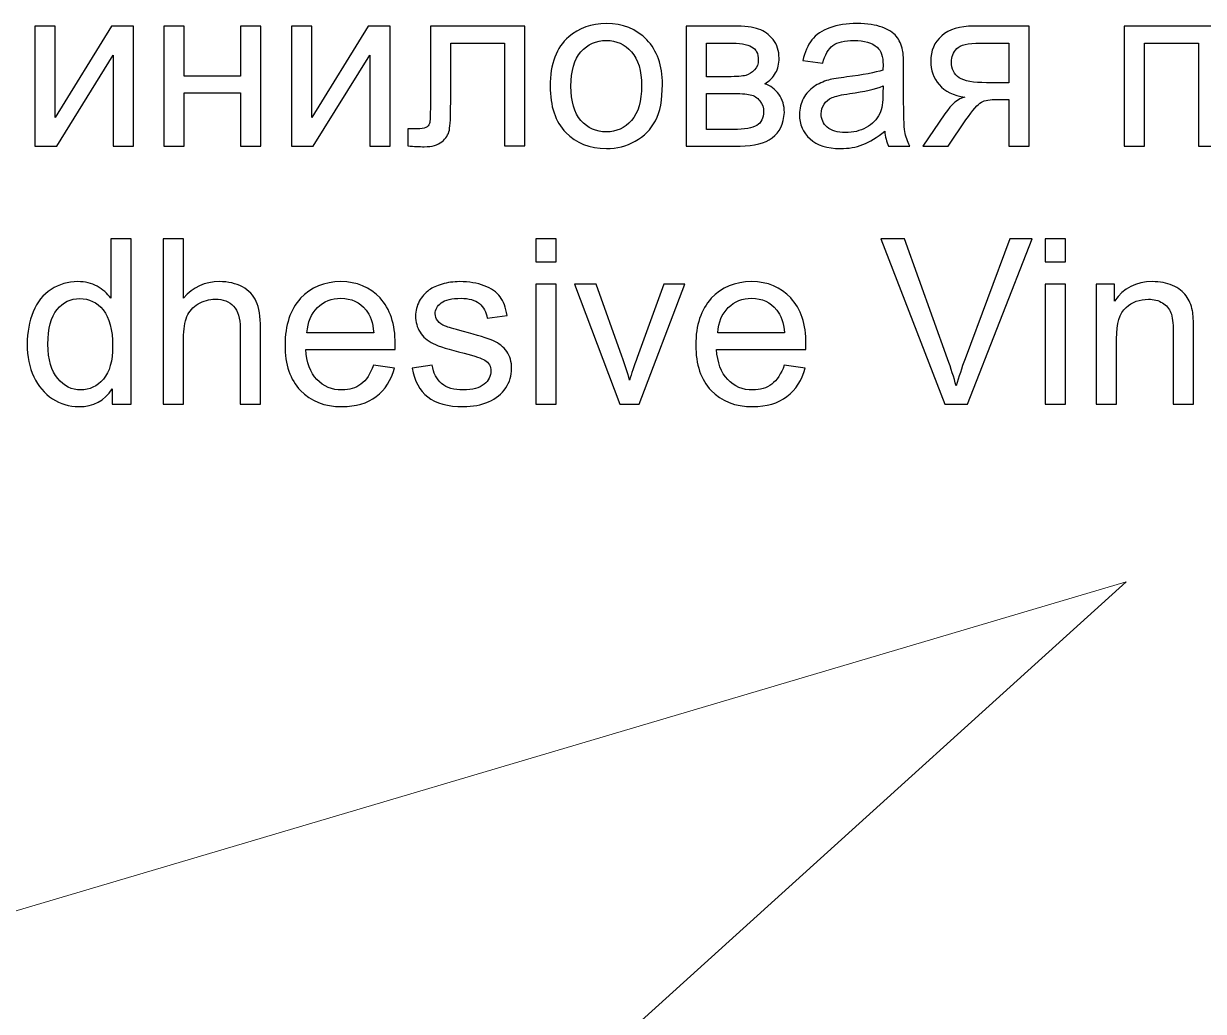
# Model space of a CAD drawing. Header units: centimetres. Extents: x -73.3 to 26.2, y -19.8 to 24.4.
# Drawn here: x -36.675 to -32.35, y 11.938 to 15.559 of the extents above; entities that cross this region are included whole.
import ezdxf

# ---------------------------------------------------------------- set-up
doc = ezdxf.new("R2010")
doc.units = ezdxf.units.CM
doc.header["$MEASUREMENT"] = 0
doc.layers.add('layer 1', color=7, linetype='Continuous')

msp = doc.modelspace()

# ---------------------------------------------------------------- linework, layer by layer
at = {"layer": 'layer 1', "color": 250}
for points, knots in [([(-36.63347, 15.54962), (-36.63347, 15.54962), (-36.55896, 15.54962), (-36.55896, 15.54962), (-36.55896, 15.54962), (-36.55896, 15.54962), (-36.55896, 15.21448), (-36.55896, 15.21448), (-36.55896, 15.21448), (-36.55896, 15.21448), (-36.35195, 15.54962), (-36.35195, 15.54962), (-36.35195, 15.54962), (-36.35195, 15.54962), (-36.27194, 15.54962), (-36.27194, 15.54962), (-36.27194, 15.54962), (-36.27194, 15.54962), (-36.27194, 15.1102), (-36.27194, 15.1102), (-36.27194, 15.1102), (-36.27194, 15.1102), (-36.34645, 15.1102), (-36.34645, 15.1102), (-36.34645, 15.1102), (-36.34645, 15.1102), (-36.34645, 15.44322), (-36.34645, 15.44322), (-36.34645, 15.44322), (-36.34645, 15.44322), (-36.55318, 15.1102), (-36.55318, 15.1102), (-36.55318, 15.1102), (-36.55318, 15.1102), (-36.63347, 15.1102), (-36.63347, 15.1102), (-36.63347, 15.1102), (-36.63347, 15.1102), (-36.63347, 15.54962), (-36.63347, 15.54962)], [0, 0, 0, 0, 0.0909091, 0.0909091, 0.0909091, 0.0909091, 0.1818182, 0.1818182, 0.1818182, 0.1818182, 0.2727273, 0.2727273, 0.2727273, 0.2727273, 0.3636364, 0.3636364, 0.3636364, 0.3636364, 0.4545455, 0.4545455, 0.4545455, 0.4545455, 0.5454545, 0.5454545, 0.5454545, 0.5454545, 0.6363636, 0.6363636, 0.6363636, 0.6363636, 0.7272727, 0.7272727, 0.7272727, 0.7272727, 0.8181818, 0.8181818, 0.8181818, 0.8181818, 1, 1, 1, 1]), ([(-36.16046, 15.54962), (-36.16046, 15.54962), (-36.08595, 15.54962), (-36.08595, 15.54962), (-36.08595, 15.54962), (-36.08595, 15.54962), (-36.08595, 15.36674), (-36.08595, 15.36674), (-36.08595, 15.36674), (-36.08595, 15.36674), (-35.87937, 15.36674), (-35.87937, 15.36674), (-35.87937, 15.36674), (-35.87937, 15.36674), (-35.87937, 15.54962), (-35.87937, 15.54962), (-35.87937, 15.54962), (-35.87937, 15.54962), (-35.80486, 15.54962), (-35.80486, 15.54962), (-35.80486, 15.54962), (-35.80486, 15.54962), (-35.80486, 15.1102), (-35.80486, 15.1102), (-35.80486, 15.1102), (-35.80486, 15.1102), (-35.87937, 15.1102), (-35.87937, 15.1102), (-35.87937, 15.1102), (-35.87937, 15.1102), (-35.87937, 15.30493), (-35.87937, 15.30493), (-35.87937, 15.30493), (-35.87937, 15.30493), (-36.08595, 15.30493), (-36.08595, 15.30493), (-36.08595, 15.30493), (-36.08595, 15.30493), (-36.08595, 15.1102), (-36.08595, 15.1102), (-36.08595, 15.1102), (-36.08595, 15.1102), (-36.16046, 15.1102), (-36.16046, 15.1102), (-36.16046, 15.1102), (-36.16046, 15.1102), (-36.16046, 15.54962), (-36.16046, 15.54962)], [0, 0, 0, 0, 0.0769231, 0.0769231, 0.0769231, 0.0769231, 0.1538462, 0.1538462, 0.1538462, 0.1538462, 0.2307692, 0.2307692, 0.2307692, 0.2307692, 0.3076923, 0.3076923, 0.3076923, 0.3076923, 0.3846154, 0.3846154, 0.3846154, 0.3846154, 0.4615385, 0.4615385, 0.4615385, 0.4615385, 0.5384615, 0.5384615, 0.5384615, 0.5384615, 0.6153846, 0.6153846, 0.6153846, 0.6153846, 0.6923077, 0.6923077, 0.6923077, 0.6923077, 0.7692308, 0.7692308, 0.7692308, 0.7692308, 0.8461538, 0.8461538, 0.8461538, 0.8461538, 1, 1, 1, 1]), ([(-35.69296, 15.54962), (-35.69296, 15.54962), (-35.61845, 15.54962), (-35.61845, 15.54962), (-35.61845, 15.54962), (-35.61845, 15.54962), (-35.61845, 15.21448), (-35.61845, 15.21448), (-35.61845, 15.21448), (-35.61845, 15.21448), (-35.41144, 15.54962), (-35.41144, 15.54962), (-35.41144, 15.54962), (-35.41144, 15.54962), (-35.33143, 15.54962), (-35.33143, 15.54962), (-35.33143, 15.54962), (-35.33143, 15.54962), (-35.33143, 15.1102), (-35.33143, 15.1102), (-35.33143, 15.1102), (-35.33143, 15.1102), (-35.40594, 15.1102), (-35.40594, 15.1102), (-35.40594, 15.1102), (-35.40594, 15.1102), (-35.40594, 15.44322), (-35.40594, 15.44322), (-35.40594, 15.44322), (-35.40594, 15.44322), (-35.61267, 15.1102), (-35.61267, 15.1102), (-35.61267, 15.1102), (-35.61267, 15.1102), (-35.69296, 15.1102), (-35.69296, 15.1102), (-35.69296, 15.1102), (-35.69296, 15.1102), (-35.69296, 15.54962), (-35.69296, 15.54962)], [0, 0, 0, 0, 0.0909091, 0.0909091, 0.0909091, 0.0909091, 0.1818182, 0.1818182, 0.1818182, 0.1818182, 0.2727273, 0.2727273, 0.2727273, 0.2727273, 0.3636364, 0.3636364, 0.3636364, 0.3636364, 0.4545455, 0.4545455, 0.4545455, 0.4545455, 0.5454545, 0.5454545, 0.5454545, 0.5454545, 0.6363636, 0.6363636, 0.6363636, 0.6363636, 0.7272727, 0.7272727, 0.7272727, 0.7272727, 0.8181818, 0.8181818, 0.8181818, 0.8181818, 1, 1, 1, 1]), ([(-35.18354, 15.54962), (-35.18354, 15.54962), (-34.83725, 15.54962), (-34.83725, 15.54962), (-34.83725, 15.54962), (-34.83725, 15.54962), (-34.83725, 15.11062), (-34.83725, 15.11062), (-34.83725, 15.11062), (-34.83725, 15.11062), (-34.91176, 15.11062), (-34.91176, 15.11062), (-34.91176, 15.11062), (-34.91176, 15.11062), (-34.91176, 15.48781), (-34.91176, 15.48781), (-34.91176, 15.48781), (-34.91176, 15.48781), (-35.10904, 15.48781), (-35.10904, 15.48781), (-35.10904, 15.48781), (-35.10904, 15.48781), (-35.10904, 15.26923), (-35.10904, 15.26923), (-35.10904, 15.26923), (-35.10904, 15.21829), (-35.11073, 15.18471), (-35.11397, 15.16834), (-35.11397, 15.16834), (-35.11736, 15.15211), (-35.12639, 15.138), (-35.14121, 15.12586), (-35.14121, 15.12586), (-35.15617, 15.11373), (-35.17762, 15.10766), (-35.2057, 15.10766), (-35.2057, 15.10766), (-35.22305, 15.10766), (-35.24309, 15.10879), (-35.26567, 15.11091), (-35.26567, 15.11091), (-35.26567, 15.11091), (-35.26567, 15.17285), (-35.26567, 15.17285), (-35.26567, 15.17285), (-35.26567, 15.17285), (-35.23307, 15.17285), (-35.23307, 15.17285), (-35.23307, 15.17285), (-35.21769, 15.17285), (-35.20669, 15.17441), (-35.20005, 15.17765), (-35.20005, 15.17765), (-35.19342, 15.18076), (-35.18905, 15.18584), (-35.18679, 15.19275), (-35.18679, 15.19275), (-35.18467, 15.19966), (-35.18354, 15.2221), (-35.18354, 15.26006), (-35.18354, 15.26006), (-35.18354, 15.26006), (-35.18354, 15.54962), (-35.18354, 15.54962)], [0, 0, 0, 0, 0.0588235, 0.0588235, 0.0588235, 0.0588235, 0.1176471, 0.1176471, 0.1176471, 0.1176471, 0.1764706, 0.1764706, 0.1764706, 0.1764706, 0.2352941, 0.2352941, 0.2352941, 0.2352941, 0.2941176, 0.2941176, 0.2941176, 0.2941176, 0.3529412, 0.3529412, 0.3529412, 0.3529412, 0.4117647, 0.4117647, 0.4117647, 0.4117647, 0.4705882, 0.4705882, 0.4705882, 0.4705882, 0.5294118, 0.5294118, 0.5294118, 0.5294118, 0.5882353, 0.5882353, 0.5882353, 0.5882353, 0.6470588, 0.6470588, 0.6470588, 0.6470588, 0.7058824, 0.7058824, 0.7058824, 0.7058824, 0.7647059, 0.7647059, 0.7647059, 0.7647059, 0.8235294, 0.8235294, 0.8235294, 0.8235294, 0.8823529, 0.8823529, 0.8823529, 0.8823529, 1, 1, 1, 1]), ([(-34.74441, 15.32991), (-34.74441, 15.41105), (-34.72183, 15.47116), (-34.67654, 15.51025), (-34.67654, 15.51025), (-34.63886, 15.54271), (-34.59271, 15.55894), (-34.53839, 15.55894), (-34.53839, 15.55894), (-34.47813, 15.55894), (-34.42874, 15.53918), (-34.39036, 15.49967), (-34.39036, 15.49967), (-34.35212, 15.4603), (-34.33293, 15.40569), (-34.33293, 15.33612), (-34.33293, 15.33612), (-34.33293, 15.27968), (-34.34139, 15.23537), (-34.35833, 15.20305), (-34.35833, 15.20305), (-34.37526, 15.17074), (-34.39996, 15.14562), (-34.43241, 15.1277), (-34.43241, 15.1277), (-34.46473, 15.10978), (-34.50015, 15.10089), (-34.53839, 15.10089), (-34.53839, 15.10089), (-34.59991, 15.10089), (-34.64958, 15.1205), (-34.68754, 15.15987), (-34.68754, 15.15987), (-34.7255, 15.19924), (-34.74441, 15.25597), (-34.74441, 15.32991)], [0, 0, 0, 0, 0.1, 0.1, 0.1, 0.1, 0.2, 0.2, 0.2, 0.2, 0.3, 0.3, 0.3, 0.3, 0.4, 0.4, 0.4, 0.4, 0.5, 0.5, 0.5, 0.5, 0.6, 0.6, 0.6, 0.6, 0.7, 0.7, 0.7, 0.7, 0.8, 0.8, 0.8, 0.8, 1, 1, 1, 1]), ([(-34.24558, 15.54962), (-34.24558, 15.54962), (-34.07413, 15.54962), (-34.07413, 15.54962), (-34.07413, 15.54962), (-34.03208, 15.54962), (-34.00075, 15.54609), (-33.98015, 15.53904), (-33.98015, 15.53904), (-33.95969, 15.53198), (-33.94205, 15.51914), (-33.92737, 15.50037), (-33.92737, 15.50037), (-33.91256, 15.48146), (-33.90522, 15.45903), (-33.90522, 15.43278), (-33.90522, 15.43278), (-33.90522, 15.41176), (-33.90959, 15.39341), (-33.9182, 15.37789), (-33.9182, 15.37789), (-33.92695, 15.36223), (-33.93993, 15.3491), (-33.95743, 15.33866), (-33.95743, 15.33866), (-33.93683, 15.33175), (-33.91975, 15.3189), (-33.90607, 15.3), (-33.90607, 15.3), (-33.89252, 15.28123), (-33.88575, 15.25879), (-33.88575, 15.23297), (-33.88575, 15.23297), (-33.88843, 15.19134), (-33.90338, 15.16044), (-33.93034, 15.1404), (-33.93034, 15.1404), (-33.95729, 15.12022), (-33.99652, 15.1102), (-34.04788, 15.1102), (-34.04788, 15.1102), (-34.04788, 15.1102), (-34.24558, 15.1102), (-34.24558, 15.1102), (-34.24558, 15.1102), (-34.24558, 15.1102), (-34.24558, 15.54962), (-34.24558, 15.54962)], [0, 0, 0, 0, 0.0769231, 0.0769231, 0.0769231, 0.0769231, 0.1538462, 0.1538462, 0.1538462, 0.1538462, 0.2307692, 0.2307692, 0.2307692, 0.2307692, 0.3076923, 0.3076923, 0.3076923, 0.3076923, 0.3846154, 0.3846154, 0.3846154, 0.3846154, 0.4615385, 0.4615385, 0.4615385, 0.4615385, 0.5384615, 0.5384615, 0.5384615, 0.5384615, 0.6153846, 0.6153846, 0.6153846, 0.6153846, 0.6923077, 0.6923077, 0.6923077, 0.6923077, 0.7692308, 0.7692308, 0.7692308, 0.7692308, 0.8461538, 0.8461538, 0.8461538, 0.8461538, 1, 1, 1, 1]), ([(-33.51815, 15.16523), (-33.54581, 15.14167), (-33.57248, 15.12516), (-33.59802, 15.11542), (-33.59802, 15.11542), (-33.62356, 15.10568), (-33.65093, 15.10089), (-33.68029, 15.10089), (-33.68029, 15.10089), (-33.72855, 15.10089), (-33.76566, 15.1126), (-33.79162, 15.13616), (-33.79162, 15.13616), (-33.81759, 15.15959), (-33.83057, 15.18965), (-33.83057, 15.22619), (-33.83057, 15.22619), (-33.83057, 15.24764), (-33.82563, 15.26726), (-33.81589, 15.28504), (-33.81589, 15.28504), (-33.80602, 15.30282), (-33.79318, 15.31693), (-33.77737, 15.32765), (-33.77737, 15.32765), (-33.76143, 15.33838), (-33.74365, 15.34656), (-33.72375, 15.35207), (-33.72375, 15.35207), (-33.70907, 15.35588), (-33.68692, 15.35954), (-33.65743, 15.36321), (-33.65743, 15.36321), (-33.59731, 15.37027), (-33.55286, 15.37888), (-33.5245, 15.38875), (-33.5245, 15.38875), (-33.52422, 15.39891), (-33.52408, 15.40541), (-33.52408, 15.40809), (-33.52408, 15.40809), (-33.52408, 15.43828), (-33.53113, 15.45959), (-33.54524, 15.47201), (-33.54524, 15.47201), (-33.56429, 15.4888), (-33.59266, 15.49713), (-33.63019, 15.49713), (-33.63019, 15.49713), (-33.66533, 15.49713), (-33.69129, 15.49092), (-33.70794, 15.47864), (-33.70794, 15.47864), (-33.72474, 15.46637), (-33.73701, 15.44463), (-33.74506, 15.41331), (-33.74506, 15.41331), (-33.74506, 15.41331), (-33.81787, 15.42347), (-33.81787, 15.42347), (-33.81787, 15.42347), (-33.81124, 15.45465), (-33.80037, 15.47991), (-33.78513, 15.4991), (-33.78513, 15.4991), (-33.76989, 15.51829), (-33.74788, 15.53297), (-33.71909, 15.54341), (-33.71909, 15.54341), (-33.69045, 15.55371), (-33.657, 15.55894), (-33.61918, 15.55894), (-33.61918, 15.55894), (-33.58165, 15.55894), (-33.55103, 15.55456), (-33.52746, 15.54567), (-33.52746, 15.54567), (-33.50404, 15.53678), (-33.48668, 15.52577), (-33.47567, 15.51237), (-33.47567, 15.51237), (-33.46467, 15.49896), (-33.45691, 15.48203), (-33.45239, 15.46157), (-33.45239, 15.46157), (-33.44999, 15.44887), (-33.44872, 15.42601), (-33.44872, 15.39313), (-33.44872, 15.39313), (-33.44872, 15.39313), (-33.44872, 15.29435), (-33.44872, 15.29435), (-33.44872, 15.29435), (-33.44872, 15.22535), (-33.44717, 15.18174), (-33.44407, 15.16326), (-33.44407, 15.16326), (-33.4411, 15.14477), (-33.43489, 15.12713), (-33.42586, 15.1102), (-33.42586, 15.1102), (-33.42586, 15.1102), (-33.50376, 15.1102), (-33.50376, 15.1102), (-33.50376, 15.1102), (-33.51123, 15.12586), (-33.51603, 15.14421), (-33.51815, 15.16523)], [0, 0, 0, 0, 0.0357143, 0.0357143, 0.0357143, 0.0357143, 0.0714286, 0.0714286, 0.0714286, 0.0714286, 0.1071429, 0.1071429, 0.1071429, 0.1071429, 0.1428571, 0.1428571, 0.1428571, 0.1428571, 0.1785714, 0.1785714, 0.1785714, 0.1785714, 0.2142857, 0.2142857, 0.2142857, 0.2142857, 0.25, 0.25, 0.25, 0.25, 0.2857143, 0.2857143, 0.2857143, 0.2857143, 0.3214286, 0.3214286, 0.3214286, 0.3214286, 0.3571429, 0.3571429, 0.3571429, 0.3571429, 0.3928571, 0.3928571, 0.3928571, 0.3928571, 0.4285714, 0.4285714, 0.4285714, 0.4285714, 0.4642857, 0.4642857, 0.4642857, 0.4642857, 0.5, 0.5, 0.5, 0.5, 0.5357143, 0.5357143, 0.5357143, 0.5357143, 0.5714286, 0.5714286, 0.5714286, 0.5714286, 0.6071429, 0.6071429, 0.6071429, 0.6071429, 0.6428571, 0.6428571, 0.6428571, 0.6428571, 0.6785714, 0.6785714, 0.6785714, 0.6785714, 0.7142857, 0.7142857, 0.7142857, 0.7142857, 0.75, 0.75, 0.75, 0.75, 0.7857143, 0.7857143, 0.7857143, 0.7857143, 0.8214286, 0.8214286, 0.8214286, 0.8214286, 0.8571429, 0.8571429, 0.8571429, 0.8571429, 0.8928571, 0.8928571, 0.8928571, 0.8928571, 0.9285714, 0.9285714, 0.9285714, 0.9285714, 1, 1, 1, 1]), ([(-32.98799, 15.54962), (-32.98799, 15.54962), (-32.98799, 15.1102), (-32.98799, 15.1102), (-32.98799, 15.1102), (-32.98799, 15.1102), (-33.0625, 15.1102), (-33.0625, 15.1102), (-33.0625, 15.1102), (-33.0625, 15.1102), (-33.0625, 15.28123), (-33.0625, 15.28123), (-33.0625, 15.28123), (-33.0625, 15.28123), (-33.1054, 15.28123), (-33.1054, 15.28123), (-33.1054, 15.28123), (-33.1315, 15.28123), (-33.15098, 15.27784), (-33.16382, 15.27093), (-33.16382, 15.27093), (-33.17666, 15.26401), (-33.19543, 15.24242), (-33.22012, 15.20587), (-33.22012, 15.20587), (-33.22012, 15.20587), (-33.2856, 15.1102), (-33.2856, 15.1102), (-33.2856, 15.1102), (-33.2856, 15.1102), (-33.37788, 15.1102), (-33.37788, 15.1102), (-33.37788, 15.1102), (-33.37788, 15.1102), (-33.29745, 15.22817), (-33.29745, 15.22817), (-33.29745, 15.22817), (-33.2729, 15.26429), (-33.24834, 15.28461), (-33.22393, 15.28927), (-33.22393, 15.28927), (-33.26641, 15.29506), (-33.29801, 15.31044), (-33.31862, 15.33527), (-33.31862, 15.33527), (-33.33922, 15.36011), (-33.34952, 15.38875), (-33.34952, 15.42107), (-33.34952, 15.42107), (-33.34952, 15.45931), (-33.33611, 15.49021), (-33.30916, 15.51392), (-33.30916, 15.51392), (-33.28221, 15.53777), (-33.24312, 15.54962), (-33.19204, 15.54962), (-33.19204, 15.54962), (-33.19204, 15.54962), (-32.98799, 15.54962), (-32.98799, 15.54962)], [0, 0, 0, 0, 0.0625, 0.0625, 0.0625, 0.0625, 0.125, 0.125, 0.125, 0.125, 0.1875, 0.1875, 0.1875, 0.1875, 0.25, 0.25, 0.25, 0.25, 0.3125, 0.3125, 0.3125, 0.3125, 0.375, 0.375, 0.375, 0.375, 0.4375, 0.4375, 0.4375, 0.4375, 0.5, 0.5, 0.5, 0.5, 0.5625, 0.5625, 0.5625, 0.5625, 0.625, 0.625, 0.625, 0.625, 0.6875, 0.6875, 0.6875, 0.6875, 0.75, 0.75, 0.75, 0.75, 0.8125, 0.8125, 0.8125, 0.8125, 0.875, 0.875, 0.875, 0.875, 1, 1, 1, 1]), ([(-32.64058, 15.54962), (-32.64058, 15.54962), (-32.29345, 15.54962), (-32.29345, 15.54962), (-32.29345, 15.54962), (-32.29345, 15.54962), (-32.29345, 15.1102), (-32.29345, 15.1102), (-32.29345, 15.1102), (-32.29345, 15.1102), (-32.36795, 15.1102), (-32.36795, 15.1102), (-32.36795, 15.1102), (-32.36795, 15.1102), (-32.36795, 15.48781), (-32.36795, 15.48781), (-32.36795, 15.48781), (-32.36795, 15.48781), (-32.56607, 15.48781), (-32.56607, 15.48781), (-32.56607, 15.48781), (-32.56607, 15.48781), (-32.56607, 15.1102), (-32.56607, 15.1102), (-32.56607, 15.1102), (-32.56607, 15.1102), (-32.64058, 15.1102), (-32.64058, 15.1102), (-32.64058, 15.1102), (-32.64058, 15.1102), (-32.64058, 15.54962), (-32.64058, 15.54962)], [0, 0, 0, 0, 0.1111111, 0.1111111, 0.1111111, 0.1111111, 0.2222222, 0.2222222, 0.2222222, 0.2222222, 0.3333333, 0.3333333, 0.3333333, 0.3333333, 0.4444444, 0.4444444, 0.4444444, 0.4444444, 0.5555556, 0.5555556, 0.5555556, 0.5555556, 0.6666667, 0.6666667, 0.6666667, 0.6666667, 0.7777778, 0.7777778, 0.7777778, 0.7777778, 1, 1, 1, 1]), ([(-34.66821, 15.32977), (-34.66821, 15.27361), (-34.65593, 15.23156), (-34.63138, 15.20376), (-34.63138, 15.20376), (-34.60668, 15.17582), (-34.57578, 15.16185), (-34.53839, 15.16185), (-34.53839, 15.16185), (-34.50142, 15.16185), (-34.47065, 15.17582), (-34.44596, 15.2039), (-34.44596, 15.2039), (-34.42141, 15.23198), (-34.40913, 15.27474), (-34.40913, 15.33217), (-34.40913, 15.33217), (-34.40913, 15.38636), (-34.42155, 15.42742), (-34.44624, 15.45522), (-34.44624, 15.45522), (-34.47094, 15.48316), (-34.5017, 15.49713), (-34.53839, 15.49713), (-34.53839, 15.49713), (-34.57578, 15.49713), (-34.60668, 15.4833), (-34.63138, 15.4555), (-34.63138, 15.4555), (-34.65593, 15.4277), (-34.66821, 15.38579), (-34.66821, 15.32977)], [0, 0, 0, 0, 0.1111111, 0.1111111, 0.1111111, 0.1111111, 0.2222222, 0.2222222, 0.2222222, 0.2222222, 0.3333333, 0.3333333, 0.3333333, 0.3333333, 0.4444444, 0.4444444, 0.4444444, 0.4444444, 0.5555556, 0.5555556, 0.5555556, 0.5555556, 0.6666667, 0.6666667, 0.6666667, 0.6666667, 0.7777778, 0.7777778, 0.7777778, 0.7777778, 1, 1, 1, 1]), ([(-34.17107, 15.3642), (-34.17107, 15.3642), (-34.09205, 15.3642), (-34.09205, 15.3642), (-34.09205, 15.3642), (-34.06058, 15.3642), (-34.03885, 15.36589), (-34.02714, 15.36914), (-34.02714, 15.36914), (-34.01529, 15.37253), (-34.0047, 15.37916), (-33.99539, 15.38932), (-33.99539, 15.38932), (-33.98608, 15.39934), (-33.98142, 15.41147), (-33.98142, 15.42558), (-33.98142, 15.42558), (-33.98142, 15.44887), (-33.9896, 15.46495), (-34.00583, 15.47413), (-34.00583, 15.47413), (-34.0222, 15.4833), (-34.05014, 15.48781), (-34.08965, 15.48781), (-34.08965, 15.48781), (-34.08965, 15.48781), (-34.17107, 15.48781), (-34.17107, 15.48781), (-34.17107, 15.48781), (-34.17107, 15.48781), (-34.17107, 15.3642), (-34.17107, 15.3642)], [0, 0, 0, 0, 0.1111111, 0.1111111, 0.1111111, 0.1111111, 0.2222222, 0.2222222, 0.2222222, 0.2222222, 0.3333333, 0.3333333, 0.3333333, 0.3333333, 0.4444444, 0.4444444, 0.4444444, 0.4444444, 0.5555556, 0.5555556, 0.5555556, 0.5555556, 0.6666667, 0.6666667, 0.6666667, 0.6666667, 0.7777778, 0.7777778, 0.7777778, 0.7777778, 1, 1, 1, 1]), ([(-33.0625, 15.48781), (-33.0625, 15.48781), (-33.16833, 15.48781), (-33.16833, 15.48781), (-33.16833, 15.48781), (-33.21264, 15.48781), (-33.24129, 15.4809), (-33.25413, 15.46707), (-33.25413, 15.46707), (-33.26697, 15.45324), (-33.27332, 15.43701), (-33.27332, 15.41853), (-33.27332, 15.41853), (-33.27332, 15.39228), (-33.26387, 15.37295), (-33.24496, 15.36067), (-33.24496, 15.36067), (-33.22619, 15.3484), (-33.19274, 15.34219), (-33.14477, 15.34219), (-33.14477, 15.34219), (-33.14477, 15.34219), (-33.0625, 15.34219), (-33.0625, 15.34219), (-33.0625, 15.34219), (-33.0625, 15.34219), (-33.0625, 15.48781), (-33.0625, 15.48781)], [0, 0, 0, 0, 0.125, 0.125, 0.125, 0.125, 0.25, 0.25, 0.25, 0.25, 0.375, 0.375, 0.375, 0.375, 0.5, 0.5, 0.5, 0.5, 0.625, 0.625, 0.625, 0.625, 0.75, 0.75, 0.75, 0.75, 1, 1, 1, 1]), ([(-33.52408, 15.33033), (-33.55117, 15.31933), (-33.59181, 15.31001), (-33.646, 15.30239), (-33.646, 15.30239), (-33.67676, 15.29802), (-33.69849, 15.29308), (-33.71119, 15.28758), (-33.71119, 15.28758), (-33.72389, 15.28207), (-33.73363, 15.27403), (-33.74054, 15.26359), (-33.74054, 15.26359), (-33.74746, 15.25301), (-33.75098, 15.24129), (-33.75098, 15.22831), (-33.75098, 15.22831), (-33.75098, 15.2087), (-33.7435, 15.19219), (-33.72841, 15.17906), (-33.72841, 15.17906), (-33.71331, 15.16594), (-33.69129, 15.15931), (-33.66236, 15.15931), (-33.66236, 15.15931), (-33.63372, 15.15931), (-33.60818, 15.16552), (-33.58574, 15.17807), (-33.58574, 15.17807), (-33.56345, 15.19049), (-33.54694, 15.20757), (-33.53649, 15.22916), (-33.53649, 15.22916), (-33.52845, 15.24595), (-33.5245, 15.27064), (-33.5245, 15.30324), (-33.5245, 15.30324), (-33.5245, 15.30324), (-33.52408, 15.33033), (-33.52408, 15.33033)], [0, 0, 0, 0, 0.0909091, 0.0909091, 0.0909091, 0.0909091, 0.1818182, 0.1818182, 0.1818182, 0.1818182, 0.2727273, 0.2727273, 0.2727273, 0.2727273, 0.3636364, 0.3636364, 0.3636364, 0.3636364, 0.4545455, 0.4545455, 0.4545455, 0.4545455, 0.5454545, 0.5454545, 0.5454545, 0.5454545, 0.6363636, 0.6363636, 0.6363636, 0.6363636, 0.7272727, 0.7272727, 0.7272727, 0.7272727, 0.8181818, 0.8181818, 0.8181818, 0.8181818, 1, 1, 1, 1]), ([(-34.17107, 15.17116), (-34.17107, 15.17116), (-34.07328, 15.17116), (-34.07328, 15.17116), (-34.07328, 15.17116), (-34.03123, 15.17116), (-34.0023, 15.1761), (-33.98664, 15.18584), (-33.98664, 15.18584), (-33.97098, 15.19571), (-33.96279, 15.21251), (-33.96195, 15.23664), (-33.96195, 15.23664), (-33.96195, 15.25061), (-33.96646, 15.26373), (-33.97549, 15.27572), (-33.97549, 15.27572), (-33.98466, 15.28772), (-33.99652, 15.29534), (-34.01105, 15.29844), (-34.01105, 15.29844), (-34.02559, 15.30169), (-34.04901, 15.30324), (-34.08118, 15.30324), (-34.08118, 15.30324), (-34.08118, 15.30324), (-34.17107, 15.30324), (-34.17107, 15.30324), (-34.17107, 15.30324), (-34.17107, 15.30324), (-34.17107, 15.17116), (-34.17107, 15.17116)], [0, 0, 0, 0, 0.1111111, 0.1111111, 0.1111111, 0.1111111, 0.2222222, 0.2222222, 0.2222222, 0.2222222, 0.3333333, 0.3333333, 0.3333333, 0.3333333, 0.4444444, 0.4444444, 0.4444444, 0.4444444, 0.5555556, 0.5555556, 0.5555556, 0.5555556, 0.6666667, 0.6666667, 0.6666667, 0.6666667, 0.7777778, 0.7777778, 0.7777778, 0.7777778, 1, 1, 1, 1]), ([(-36.34984, 14.16433), (-36.34984, 14.16433), (-36.34984, 14.22007), (-36.34984, 14.22007), (-36.34984, 14.22007), (-36.37763, 14.17675), (-36.41856, 14.15502), (-36.4726, 14.15502), (-36.4726, 14.15502), (-36.5076, 14.15502), (-36.53977, 14.16461), (-36.56898, 14.18394), (-36.56898, 14.18394), (-36.59833, 14.20314), (-36.62105, 14.23009), (-36.63728, 14.26452), (-36.63728, 14.26452), (-36.65337, 14.29909), (-36.66141, 14.33874), (-36.66141, 14.38362), (-36.66141, 14.38362), (-36.66141, 14.42736), (-36.65407, 14.46701), (-36.63954, 14.50272), (-36.63954, 14.50272), (-36.62486, 14.53828), (-36.60299, 14.56565), (-36.57378, 14.58456), (-36.57378, 14.58456), (-36.54471, 14.60361), (-36.51197, 14.61307), (-36.47599, 14.61307), (-36.47599, 14.61307), (-36.44946, 14.61307), (-36.42589, 14.60742), (-36.40529, 14.59627), (-36.40529, 14.59627), (-36.38469, 14.58512), (-36.3679, 14.57045), (-36.35492, 14.55253), (-36.35492, 14.55253), (-36.35492, 14.55253), (-36.35492, 14.77055), (-36.35492, 14.77055), (-36.35492, 14.77055), (-36.35492, 14.77055), (-36.28041, 14.77055), (-36.28041, 14.77055), (-36.28041, 14.77055), (-36.28041, 14.77055), (-36.28041, 14.16433), (-36.28041, 14.16433), (-36.28041, 14.16433), (-36.28041, 14.16433), (-36.34984, 14.16433), (-36.34984, 14.16433)], [0, 0, 0, 0, 0.0666667, 0.0666667, 0.0666667, 0.0666667, 0.1333333, 0.1333333, 0.1333333, 0.1333333, 0.2, 0.2, 0.2, 0.2, 0.2666667, 0.2666667, 0.2666667, 0.2666667, 0.3333333, 0.3333333, 0.3333333, 0.3333333, 0.4, 0.4, 0.4, 0.4, 0.4666667, 0.4666667, 0.4666667, 0.4666667, 0.5333333, 0.5333333, 0.5333333, 0.5333333, 0.6, 0.6, 0.6, 0.6, 0.6666667, 0.6666667, 0.6666667, 0.6666667, 0.7333333, 0.7333333, 0.7333333, 0.7333333, 0.8, 0.8, 0.8, 0.8, 0.8666667, 0.8666667, 0.8666667, 0.8666667, 1, 1, 1, 1]), ([(-36.16258, 14.16433), (-36.16258, 14.16433), (-36.16258, 14.77055), (-36.16258, 14.77055), (-36.16258, 14.77055), (-36.16258, 14.77055), (-36.08807, 14.77055), (-36.08807, 14.77055), (-36.08807, 14.77055), (-36.08807, 14.77055), (-36.08807, 14.55239), (-36.08807, 14.55239), (-36.08807, 14.55239), (-36.0535, 14.59289), (-36.0099, 14.61307), (-35.95712, 14.61307), (-35.95712, 14.61307), (-35.92481, 14.61307), (-35.89673, 14.60672), (-35.87274, 14.59387), (-35.87274, 14.59387), (-35.84889, 14.58103), (-35.83181, 14.56339), (-35.82151, 14.54082), (-35.82151, 14.54082), (-35.81121, 14.51824), (-35.80613, 14.48536), (-35.80613, 14.44246), (-35.80613, 14.44246), (-35.80613, 14.44246), (-35.80613, 14.16433), (-35.80613, 14.16433), (-35.80613, 14.16433), (-35.80613, 14.16433), (-35.88064, 14.16433), (-35.88064, 14.16433), (-35.88064, 14.16433), (-35.88064, 14.16433), (-35.88064, 14.44218), (-35.88064, 14.44218), (-35.88064, 14.44218), (-35.88064, 14.47929), (-35.88868, 14.50638), (-35.90463, 14.52332), (-35.90463, 14.52332), (-35.92071, 14.54025), (-35.94329, 14.54872), (-35.97264, 14.54872), (-35.97264, 14.54872), (-35.99452, 14.54872), (-36.01512, 14.54307), (-36.03445, 14.53164), (-36.03445, 14.53164), (-36.05378, 14.52021), (-36.06747, 14.50469), (-36.0758, 14.48508), (-36.0758, 14.48508), (-36.08398, 14.4656), (-36.08807, 14.43865), (-36.08807, 14.40422), (-36.08807, 14.40422), (-36.08807, 14.40422), (-36.08807, 14.16433), (-36.08807, 14.16433), (-36.08807, 14.16433), (-36.08807, 14.16433), (-36.16258, 14.16433), (-36.16258, 14.16433)], [0, 0, 0, 0, 0.0555556, 0.0555556, 0.0555556, 0.0555556, 0.1111111, 0.1111111, 0.1111111, 0.1111111, 0.1666667, 0.1666667, 0.1666667, 0.1666667, 0.2222222, 0.2222222, 0.2222222, 0.2222222, 0.2777778, 0.2777778, 0.2777778, 0.2777778, 0.3333333, 0.3333333, 0.3333333, 0.3333333, 0.3888889, 0.3888889, 0.3888889, 0.3888889, 0.4444444, 0.4444444, 0.4444444, 0.4444444, 0.5, 0.5, 0.5, 0.5, 0.5555556, 0.5555556, 0.5555556, 0.5555556, 0.6111111, 0.6111111, 0.6111111, 0.6111111, 0.6666667, 0.6666667, 0.6666667, 0.6666667, 0.7222222, 0.7222222, 0.7222222, 0.7222222, 0.7777778, 0.7777778, 0.7777778, 0.7777778, 0.8333333, 0.8333333, 0.8333333, 0.8333333, 0.8888889, 0.8888889, 0.8888889, 0.8888889, 1, 1, 1, 1]), ([(-34.79746, 14.68588), (-34.79746, 14.68588), (-34.79746, 14.77055), (-34.79746, 14.77055), (-34.79746, 14.77055), (-34.79746, 14.77055), (-34.72295, 14.77055), (-34.72295, 14.77055), (-34.72295, 14.77055), (-34.72295, 14.77055), (-34.72295, 14.68588), (-34.72295, 14.68588), (-34.72295, 14.68588), (-34.72295, 14.68588), (-34.79746, 14.68588), (-34.79746, 14.68588)], [0, 0, 0, 0, 0.2, 0.2, 0.2, 0.2, 0.4, 0.4, 0.4, 0.4, 0.6, 0.6, 0.6, 0.6, 1, 1, 1, 1]), ([(-33.29787, 14.16433), (-33.29787, 14.16433), (-33.53211, 14.77055), (-33.53211, 14.77055), (-33.53211, 14.77055), (-33.53211, 14.77055), (-33.44519, 14.77055), (-33.44519, 14.77055), (-33.44519, 14.77055), (-33.44519, 14.77055), (-33.28771, 14.33), (-33.28771, 14.33), (-33.28771, 14.33), (-33.27515, 14.29472), (-33.26442, 14.2617), (-33.25596, 14.23079), (-33.25596, 14.23079), (-33.24664, 14.26395), (-33.23578, 14.29697), (-33.22336, 14.33), (-33.22336, 14.33), (-33.22336, 14.33), (-33.05995, 14.77055), (-33.05995, 14.77055), (-33.05995, 14.77055), (-33.05995, 14.77055), (-32.97811, 14.77055), (-32.97811, 14.77055), (-32.97811, 14.77055), (-32.97811, 14.77055), (-33.21447, 14.16433), (-33.21447, 14.16433), (-33.21447, 14.16433), (-33.21447, 14.16433), (-33.29787, 14.16433), (-33.29787, 14.16433)], [0, 0, 0, 0, 0.1, 0.1, 0.1, 0.1, 0.2, 0.2, 0.2, 0.2, 0.3, 0.3, 0.3, 0.3, 0.4, 0.4, 0.4, 0.4, 0.5, 0.5, 0.5, 0.5, 0.6, 0.6, 0.6, 0.6, 0.7, 0.7, 0.7, 0.7, 0.8, 0.8, 0.8, 0.8, 1, 1, 1, 1]), ([(-32.93041, 14.68588), (-32.93041, 14.68588), (-32.93041, 14.77055), (-32.93041, 14.77055), (-32.93041, 14.77055), (-32.93041, 14.77055), (-32.8559, 14.77055), (-32.8559, 14.77055), (-32.8559, 14.77055), (-32.8559, 14.77055), (-32.8559, 14.68588), (-32.8559, 14.68588), (-32.8559, 14.68588), (-32.8559, 14.68588), (-32.93041, 14.68588), (-32.93041, 14.68588)], [0, 0, 0, 0, 0.2, 0.2, 0.2, 0.2, 0.4, 0.4, 0.4, 0.4, 0.6, 0.6, 0.6, 0.6, 1, 1, 1, 1]), ([(-35.39197, 14.30657), (-35.39197, 14.30657), (-35.31492, 14.29641), (-35.31492, 14.29641), (-35.31492, 14.29641), (-35.32692, 14.25168), (-35.34935, 14.21682), (-35.38209, 14.19213), (-35.38209, 14.19213), (-35.41483, 14.16743), (-35.4566, 14.15502), (-35.50754, 14.15502), (-35.50754, 14.15502), (-35.5716, 14.15502), (-35.6224, 14.17477), (-35.65994, 14.21428), (-35.65994, 14.21428), (-35.69748, 14.25365), (-35.71624, 14.30911), (-35.71624, 14.38037), (-35.71624, 14.38037), (-35.71624, 14.45403), (-35.69733, 14.51132), (-35.65938, 14.55196), (-35.65938, 14.55196), (-35.62142, 14.59275), (-35.57217, 14.61307), (-35.51163, 14.61307), (-35.51163, 14.61307), (-35.45307, 14.61307), (-35.40523, 14.59317), (-35.36812, 14.55323), (-35.36812, 14.55323), (-35.33101, 14.5133), (-35.31238, 14.45714), (-35.31238, 14.38475), (-35.31238, 14.38475), (-35.31238, 14.38037), (-35.31252, 14.37374), (-35.3128, 14.36499), (-35.3128, 14.36499), (-35.3128, 14.36499), (-35.64004, 14.36499), (-35.64004, 14.36499), (-35.64004, 14.36499), (-35.63722, 14.31687), (-35.62367, 14.2799), (-35.59912, 14.25436), (-35.59912, 14.25436), (-35.57471, 14.22882), (-35.54409, 14.21598), (-35.50754, 14.21598), (-35.50754, 14.21598), (-35.4803, 14.21598), (-35.45702, 14.22317), (-35.43783, 14.23757), (-35.43783, 14.23757), (-35.4185, 14.25196), (-35.40326, 14.27496), (-35.39197, 14.30657)], [0, 0, 0, 0, 0.0625, 0.0625, 0.0625, 0.0625, 0.125, 0.125, 0.125, 0.125, 0.1875, 0.1875, 0.1875, 0.1875, 0.25, 0.25, 0.25, 0.25, 0.3125, 0.3125, 0.3125, 0.3125, 0.375, 0.375, 0.375, 0.375, 0.4375, 0.4375, 0.4375, 0.4375, 0.5, 0.5, 0.5, 0.5, 0.5625, 0.5625, 0.5625, 0.5625, 0.625, 0.625, 0.625, 0.625, 0.6875, 0.6875, 0.6875, 0.6875, 0.75, 0.75, 0.75, 0.75, 0.8125, 0.8125, 0.8125, 0.8125, 0.875, 0.875, 0.875, 0.875, 1, 1, 1, 1]), ([(-35.25043, 14.29556), (-35.25043, 14.29556), (-35.17677, 14.30742), (-35.17677, 14.30742), (-35.17677, 14.30742), (-35.17268, 14.27792), (-35.16111, 14.25535), (-35.1422, 14.23954), (-35.1422, 14.23954), (-35.12329, 14.22388), (-35.09676, 14.21598), (-35.0629, 14.21598), (-35.0629, 14.21598), (-35.02861, 14.21598), (-35.00321, 14.22289), (-34.98655, 14.23686), (-34.98655, 14.23686), (-34.97004, 14.25069), (-34.96172, 14.26706), (-34.96172, 14.28583), (-34.96172, 14.28583), (-34.96172, 14.30262), (-34.9692, 14.31588), (-34.98401, 14.32548), (-34.98401, 14.32548), (-34.99446, 14.33211), (-35.01986, 14.34044), (-35.06021, 14.35074), (-35.06021, 14.35074), (-35.11468, 14.36443), (-35.15236, 14.37628), (-35.17353, 14.3863), (-35.17353, 14.3863), (-35.19455, 14.39646), (-35.2105, 14.41029), (-35.22136, 14.42807), (-35.22136, 14.42807), (-35.23223, 14.44571), (-35.23773, 14.46532), (-35.23773, 14.48677), (-35.23773, 14.48677), (-35.23773, 14.50638), (-35.23322, 14.52445), (-35.22433, 14.5411), (-35.22433, 14.5411), (-35.2153, 14.55775), (-35.20316, 14.57158), (-35.18778, 14.58258), (-35.18778, 14.58258), (-35.17621, 14.59105), (-35.1604, 14.59825), (-35.14051, 14.60418), (-35.14051, 14.60418), (-35.12047, 14.6101), (-35.09916, 14.61307), (-35.0763, 14.61307), (-35.0763, 14.61307), (-35.04187, 14.61307), (-35.01167, 14.60813), (-34.98571, 14.59811), (-34.98571, 14.59811), (-34.9596, 14.58823), (-34.94041, 14.57468), (-34.92799, 14.55775), (-34.92799, 14.55775), (-34.91572, 14.54067), (-34.90711, 14.51796), (-34.90245, 14.48945), (-34.90245, 14.48945), (-34.90245, 14.48945), (-34.97527, 14.47929), (-34.97527, 14.47929), (-34.97527, 14.47929), (-34.97851, 14.50215), (-34.98811, 14.52007), (-35.00391, 14.53291), (-35.00391, 14.53291), (-35.01972, 14.54575), (-35.04201, 14.5521), (-35.07094, 14.5521), (-35.07094, 14.5521), (-35.10495, 14.5521), (-35.12936, 14.54646), (-35.14389, 14.53517), (-35.14389, 14.53517), (-35.15843, 14.52388), (-35.16577, 14.51062), (-35.16577, 14.49552), (-35.16577, 14.49552), (-35.16577, 14.48592), (-35.1628, 14.47717), (-35.15674, 14.46941), (-35.15674, 14.46941), (-35.15067, 14.46151), (-35.14121, 14.45488), (-35.12823, 14.44966), (-35.12823, 14.44966), (-35.12075, 14.44684), (-35.09902, 14.44049), (-35.06261, 14.43061), (-35.06261, 14.43061), (-35.01012, 14.41664), (-34.97343, 14.40507), (-34.95255, 14.39618), (-34.95255, 14.39618), (-34.93166, 14.38729), (-34.91529, 14.37416), (-34.90344, 14.35723), (-34.90344, 14.35723), (-34.89145, 14.34016), (-34.88552, 14.31899), (-34.88552, 14.29359), (-34.88552, 14.29359), (-34.88552, 14.26889), (-34.89272, 14.24561), (-34.90725, 14.22374), (-34.90725, 14.22374), (-34.92178, 14.20187), (-34.94267, 14.18493), (-34.9699, 14.17294), (-34.9699, 14.17294), (-34.99728, 14.16094), (-35.02818, 14.15502), (-35.06261, 14.15502), (-35.06261, 14.15502), (-35.11962, 14.15502), (-35.16323, 14.16687), (-35.19314, 14.19044), (-35.19314, 14.19044), (-35.22306, 14.21414), (-35.24211, 14.24914), (-35.25043, 14.29556)], [0, 0, 0, 0, 0.0294118, 0.0294118, 0.0294118, 0.0294118, 0.0588235, 0.0588235, 0.0588235, 0.0588235, 0.0882353, 0.0882353, 0.0882353, 0.0882353, 0.1176471, 0.1176471, 0.1176471, 0.1176471, 0.1470588, 0.1470588, 0.1470588, 0.1470588, 0.1764706, 0.1764706, 0.1764706, 0.1764706, 0.2058824, 0.2058824, 0.2058824, 0.2058824, 0.2352941, 0.2352941, 0.2352941, 0.2352941, 0.2647059, 0.2647059, 0.2647059, 0.2647059, 0.2941176, 0.2941176, 0.2941176, 0.2941176, 0.3235294, 0.3235294, 0.3235294, 0.3235294, 0.3529412, 0.3529412, 0.3529412, 0.3529412, 0.3823529, 0.3823529, 0.3823529, 0.3823529, 0.4117647, 0.4117647, 0.4117647, 0.4117647, 0.4411765, 0.4411765, 0.4411765, 0.4411765, 0.4705882, 0.4705882, 0.4705882, 0.4705882, 0.5, 0.5, 0.5, 0.5, 0.5294118, 0.5294118, 0.5294118, 0.5294118, 0.5588235, 0.5588235, 0.5588235, 0.5588235, 0.5882353, 0.5882353, 0.5882353, 0.5882353, 0.6176471, 0.6176471, 0.6176471, 0.6176471, 0.6470588, 0.6470588, 0.6470588, 0.6470588, 0.6764706, 0.6764706, 0.6764706, 0.6764706, 0.7058824, 0.7058824, 0.7058824, 0.7058824, 0.7352941, 0.7352941, 0.7352941, 0.7352941, 0.7647059, 0.7647059, 0.7647059, 0.7647059, 0.7941176, 0.7941176, 0.7941176, 0.7941176, 0.8235294, 0.8235294, 0.8235294, 0.8235294, 0.8529412, 0.8529412, 0.8529412, 0.8529412, 0.8823529, 0.8823529, 0.8823529, 0.8823529, 0.9117647, 0.9117647, 0.9117647, 0.9117647, 0.9411765, 0.9411765, 0.9411765, 0.9411765, 1, 1, 1, 1]), ([(-34.79746, 14.16433), (-34.79746, 14.16433), (-34.79746, 14.60375), (-34.79746, 14.60375), (-34.79746, 14.60375), (-34.79746, 14.60375), (-34.72295, 14.60375), (-34.72295, 14.60375), (-34.72295, 14.60375), (-34.72295, 14.60375), (-34.72295, 14.16433), (-34.72295, 14.16433), (-34.72295, 14.16433), (-34.72295, 14.16433), (-34.79746, 14.16433), (-34.79746, 14.16433)], [0, 0, 0, 0, 0.2, 0.2, 0.2, 0.2, 0.4, 0.4, 0.4, 0.4, 0.6, 0.6, 0.6, 0.6, 1, 1, 1, 1]), ([(-34.48927, 14.16433), (-34.48927, 14.16433), (-34.65508, 14.60375), (-34.65508, 14.60375), (-34.65508, 14.60375), (-34.65508, 14.60375), (-34.57535, 14.60375), (-34.57535, 14.60375), (-34.57535, 14.60375), (-34.57535, 14.60375), (-34.48137, 14.34058), (-34.48137, 14.34058), (-34.48137, 14.34058), (-34.47121, 14.31222), (-34.46176, 14.28272), (-34.45315, 14.2521), (-34.45315, 14.2521), (-34.44652, 14.27524), (-34.43734, 14.30304), (-34.42535, 14.33564), (-34.42535, 14.33564), (-34.42535, 14.33564), (-34.3277, 14.60375), (-34.3277, 14.60375), (-34.3277, 14.60375), (-34.3277, 14.60375), (-34.25122, 14.60375), (-34.25122, 14.60375), (-34.25122, 14.60375), (-34.25122, 14.60375), (-34.41759, 14.16433), (-34.41759, 14.16433), (-34.41759, 14.16433), (-34.41759, 14.16433), (-34.48927, 14.16433), (-34.48927, 14.16433)], [0, 0, 0, 0, 0.1, 0.1, 0.1, 0.1, 0.2, 0.2, 0.2, 0.2, 0.3, 0.3, 0.3, 0.3, 0.4, 0.4, 0.4, 0.4, 0.5, 0.5, 0.5, 0.5, 0.6, 0.6, 0.6, 0.6, 0.7, 0.7, 0.7, 0.7, 0.8, 0.8, 0.8, 0.8, 1, 1, 1, 1]), ([(-33.8863, 14.30657), (-33.8863, 14.30657), (-33.80925, 14.29641), (-33.80925, 14.29641), (-33.80925, 14.29641), (-33.82125, 14.25168), (-33.84368, 14.21682), (-33.87642, 14.19213), (-33.87642, 14.19213), (-33.90916, 14.16743), (-33.95093, 14.15502), (-34.00187, 14.15502), (-34.00187, 14.15502), (-34.06593, 14.15502), (-34.11673, 14.17477), (-34.15427, 14.21428), (-34.15427, 14.21428), (-34.19181, 14.25365), (-34.21057, 14.30911), (-34.21057, 14.38037), (-34.21057, 14.38037), (-34.21057, 14.45403), (-34.19166, 14.51132), (-34.15371, 14.55196), (-34.15371, 14.55196), (-34.11575, 14.59275), (-34.0665, 14.61307), (-34.00596, 14.61307), (-34.00596, 14.61307), (-33.9474, 14.61307), (-33.89956, 14.59317), (-33.86245, 14.55323), (-33.86245, 14.55323), (-33.82534, 14.5133), (-33.80671, 14.45714), (-33.80671, 14.38475), (-33.80671, 14.38475), (-33.80671, 14.38037), (-33.80685, 14.37374), (-33.80713, 14.36499), (-33.80713, 14.36499), (-33.80713, 14.36499), (-34.13437, 14.36499), (-34.13437, 14.36499), (-34.13437, 14.36499), (-34.13155, 14.31687), (-34.118, 14.2799), (-34.09345, 14.25436), (-34.09345, 14.25436), (-34.06904, 14.22882), (-34.03842, 14.21598), (-34.00187, 14.21598), (-34.00187, 14.21598), (-33.97463, 14.21598), (-33.95135, 14.22317), (-33.93216, 14.23757), (-33.93216, 14.23757), (-33.91283, 14.25196), (-33.89759, 14.27496), (-33.8863, 14.30657)], [0, 0, 0, 0, 0.0625, 0.0625, 0.0625, 0.0625, 0.125, 0.125, 0.125, 0.125, 0.1875, 0.1875, 0.1875, 0.1875, 0.25, 0.25, 0.25, 0.25, 0.3125, 0.3125, 0.3125, 0.3125, 0.375, 0.375, 0.375, 0.375, 0.4375, 0.4375, 0.4375, 0.4375, 0.5, 0.5, 0.5, 0.5, 0.5625, 0.5625, 0.5625, 0.5625, 0.625, 0.625, 0.625, 0.625, 0.6875, 0.6875, 0.6875, 0.6875, 0.75, 0.75, 0.75, 0.75, 0.8125, 0.8125, 0.8125, 0.8125, 0.875, 0.875, 0.875, 0.875, 1, 1, 1, 1]), ([(-32.93041, 14.16433), (-32.93041, 14.16433), (-32.93041, 14.60375), (-32.93041, 14.60375), (-32.93041, 14.60375), (-32.93041, 14.60375), (-32.8559, 14.60375), (-32.8559, 14.60375), (-32.8559, 14.60375), (-32.8559, 14.60375), (-32.8559, 14.16433), (-32.8559, 14.16433), (-32.8559, 14.16433), (-32.8559, 14.16433), (-32.93041, 14.16433), (-32.93041, 14.16433)], [0, 0, 0, 0, 0.2, 0.2, 0.2, 0.2, 0.4, 0.4, 0.4, 0.4, 0.6, 0.6, 0.6, 0.6, 1, 1, 1, 1]), ([(-32.74231, 14.16433), (-32.74231, 14.16433), (-32.74231, 14.60375), (-32.74231, 14.60375), (-32.74231, 14.60375), (-32.74231, 14.60375), (-32.67542, 14.60375), (-32.67542, 14.60375), (-32.67542, 14.60375), (-32.67542, 14.60375), (-32.67542, 14.54138), (-32.67542, 14.54138), (-32.67542, 14.54138), (-32.64325, 14.58922), (-32.59668, 14.61307), (-32.53586, 14.61307), (-32.53586, 14.61307), (-32.50933, 14.61307), (-32.48506, 14.60827), (-32.46291, 14.59881), (-32.46291, 14.59881), (-32.44075, 14.58936), (-32.4241, 14.5768), (-32.4131, 14.56142), (-32.4131, 14.56142), (-32.40209, 14.54604), (-32.39433, 14.52769), (-32.38995, 14.50653), (-32.38995, 14.50653), (-32.38727, 14.4927), (-32.38586, 14.46857), (-32.38586, 14.43414), (-32.38586, 14.43414), (-32.38586, 14.43414), (-32.38586, 14.16433), (-32.38586, 14.16433), (-32.38586, 14.16433), (-32.38586, 14.16433), (-32.46037, 14.16433), (-32.46037, 14.16433), (-32.46037, 14.16433), (-32.46037, 14.16433), (-32.46037, 14.43131), (-32.46037, 14.43131), (-32.46037, 14.43131), (-32.46037, 14.46165), (-32.46319, 14.48437), (-32.46898, 14.49933), (-32.46898, 14.49933), (-32.47476, 14.51429), (-32.48506, 14.52628), (-32.49974, 14.53531), (-32.49974, 14.53531), (-32.51441, 14.5442), (-32.53177, 14.54872), (-32.55153, 14.54872), (-32.55153, 14.54872), (-32.58314, 14.54872), (-32.61037, 14.5387), (-32.63337, 14.51852), (-32.63337, 14.51852), (-32.65637, 14.49848), (-32.6678, 14.46024), (-32.6678, 14.40408), (-32.6678, 14.40408), (-32.6678, 14.40408), (-32.6678, 14.16433), (-32.6678, 14.16433), (-32.6678, 14.16433), (-32.6678, 14.16433), (-32.74231, 14.16433), (-32.74231, 14.16433)], [0, 0, 0, 0, 0.0526316, 0.0526316, 0.0526316, 0.0526316, 0.1052632, 0.1052632, 0.1052632, 0.1052632, 0.1578947, 0.1578947, 0.1578947, 0.1578947, 0.2105263, 0.2105263, 0.2105263, 0.2105263, 0.2631579, 0.2631579, 0.2631579, 0.2631579, 0.3157895, 0.3157895, 0.3157895, 0.3157895, 0.3684211, 0.3684211, 0.3684211, 0.3684211, 0.4210526, 0.4210526, 0.4210526, 0.4210526, 0.4736842, 0.4736842, 0.4736842, 0.4736842, 0.5263158, 0.5263158, 0.5263158, 0.5263158, 0.5789474, 0.5789474, 0.5789474, 0.5789474, 0.6315789, 0.6315789, 0.6315789, 0.6315789, 0.6842105, 0.6842105, 0.6842105, 0.6842105, 0.7368421, 0.7368421, 0.7368421, 0.7368421, 0.7894737, 0.7894737, 0.7894737, 0.7894737, 0.8421053, 0.8421053, 0.8421053, 0.8421053, 0.8947368, 0.8947368, 0.8947368, 0.8947368, 1, 1, 1, 1]), ([(-36.58521, 14.38348), (-36.58521, 14.32731), (-36.57336, 14.2854), (-36.54951, 14.2576), (-36.54951, 14.2576), (-36.5258, 14.22981), (-36.49772, 14.21598), (-36.46541, 14.21598), (-36.46541, 14.21598), (-36.43281, 14.21598), (-36.40515, 14.22924), (-36.38229, 14.25577), (-36.38229, 14.25577), (-36.35957, 14.2823), (-36.34814, 14.3228), (-36.34814, 14.37727), (-36.34814, 14.37727), (-36.34814, 14.4371), (-36.35971, 14.48113), (-36.383, 14.50921), (-36.383, 14.50921), (-36.40614, 14.53729), (-36.43478, 14.55126), (-36.46879, 14.55126), (-36.46879, 14.55126), (-36.50195, 14.55126), (-36.52961, 14.53785), (-36.55191, 14.5109), (-36.55191, 14.5109), (-36.57406, 14.48395), (-36.58521, 14.44147), (-36.58521, 14.38348)], [0, 0, 0, 0, 0.1111111, 0.1111111, 0.1111111, 0.1111111, 0.2222222, 0.2222222, 0.2222222, 0.2222222, 0.3333333, 0.3333333, 0.3333333, 0.3333333, 0.4444444, 0.4444444, 0.4444444, 0.4444444, 0.5555556, 0.5555556, 0.5555556, 0.5555556, 0.6666667, 0.6666667, 0.6666667, 0.6666667, 0.7777778, 0.7777778, 0.7777778, 0.7777778, 1, 1, 1, 1]), ([(-35.63581, 14.42595), (-35.63581, 14.42595), (-35.39112, 14.42595), (-35.39112, 14.42595), (-35.39112, 14.42595), (-35.39437, 14.46292), (-35.40382, 14.49058), (-35.4192, 14.50907), (-35.4192, 14.50907), (-35.44277, 14.53771), (-35.47353, 14.5521), (-35.51121, 14.5521), (-35.51121, 14.5521), (-35.54536, 14.5521), (-35.574, 14.54067), (-35.59729, 14.51781), (-35.59729, 14.51781), (-35.62043, 14.49495), (-35.63327, 14.46433), (-35.63581, 14.42595)], [0, 0, 0, 0, 0.1666667, 0.1666667, 0.1666667, 0.1666667, 0.3333333, 0.3333333, 0.3333333, 0.3333333, 0.5, 0.5, 0.5, 0.5, 0.6666667, 0.6666667, 0.6666667, 0.6666667, 1, 1, 1, 1]), ([(-34.13014, 14.42595), (-34.13014, 14.42595), (-33.88545, 14.42595), (-33.88545, 14.42595), (-33.88545, 14.42595), (-33.8887, 14.46292), (-33.89815, 14.49058), (-33.91353, 14.50907), (-33.91353, 14.50907), (-33.9371, 14.53771), (-33.96786, 14.5521), (-34.00554, 14.5521), (-34.00554, 14.5521), (-34.03969, 14.5521), (-34.06833, 14.54067), (-34.09162, 14.51781), (-34.09162, 14.51781), (-34.11476, 14.49495), (-34.1276, 14.46433), (-34.13014, 14.42595)], [0, 0, 0, 0, 0.1666667, 0.1666667, 0.1666667, 0.1666667, 0.3333333, 0.3333333, 0.3333333, 0.3333333, 0.5, 0.5, 0.5, 0.5, 0.6666667, 0.6666667, 0.6666667, 0.6666667, 1, 1, 1, 1])]:
    msp.add_open_spline(points, degree=3, knots=knots, dxfattribs=at)
at = {"layer": 'layer 1', "color": 242, "lineweight": 20}
for points in [[(-32.6327, 13.51235), (-32.6327, 13.51235), (-47.87272, 8.99679), (-47.87272, 8.99679)], [(-32.6327, 13.51235), (-32.6327, 13.51235), (-38.55938, 8.15013), (-38.55938, 8.15013)]]:
    msp.add_open_spline(points, degree=3, dxfattribs=at)

doc.saveas('drawing.dxf')
